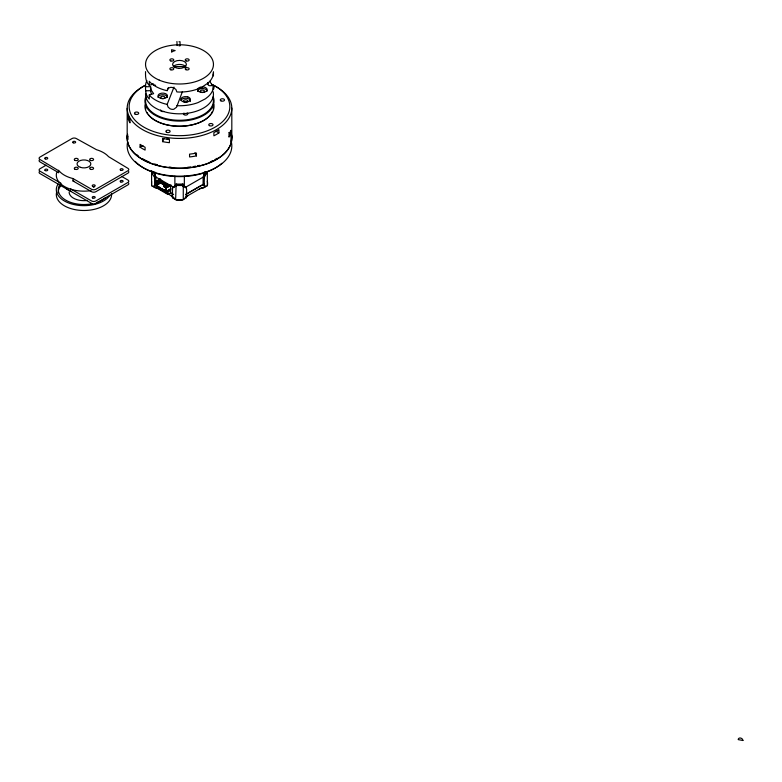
<?xml version="1.0" encoding="UTF-8"?>
<svg xmlns="http://www.w3.org/2000/svg" width="782" height="782" viewBox="0 0 782 782"><rect width="100%" height="100%" fill="white"/><g stroke="black" fill="none" stroke-linecap="round" stroke-linejoin="round"><path stroke-width="1.17" d="M127.183 138.082L127.183 108.346M145.638 86.753L150.545 86.665L151.356 90.321L153.624 93.664L149.284 94.993L149.284 99.021C145.481 95.472 145.384 90.135 145.56 85.326A33.958 19.609 0 0 1 146.908 80.624M153.624 83.987L149.284 85.326L149.284 81.289L150.408 82.569A33.958 19.609 0 0 0 164.904 90.155L167.162 90.663L168.404 87.525M157.935 188.403A6.911 3.988 0 0 0 155.755 188.032L151.581 185.725L151.581 170.759M183.271 186.712L183.271 199.606A28.132 16.246 0 0 1 175.637 199.606L176.145 183.995A26.158 15.102 0 0 0 182.92 183.975L183.271 186.712C183.418 186.81 183.144 184.444 184.923 186.527M199.127 189.166A6.911 3.988 0 0 1 203.164 188.032L207.328 185.725L207.328 171.932M231.814 137.837L231.814 108.102M187.846 195.676A4.936 2.845 0 0 0 186.448 197.328L182.353 200.143A26.158 15.102 0 0 1 176.556 200.143L172.509 197.797L172.509 188.921C171.991 185.178 177.631 187.788 176.145 183.995M185.715 196.986A6.911 3.988 0 0 1 186.448 196.487L200.515 188.364A4.936 2.845 0 0 1 202.587 187.651L204.19 187.533L204.307 177.582L205.314 175.041L207.328 172.822L207.328 171.62M173.692 187.377L175.236 185.657M172.509 188.921L172.558 188.286M204.19 178.579L204.229 178.022M151.581 181.316L151.581 185.725M184.464 198.921L184.484 198.814A6.911 3.988 0 0 1 184.718 198.169M186.409 195.383A4.936 2.854 0 0 1 187.846 193.262L200.515 185.94A4.936 2.854 0 0 1 204.19 185.109L203.076 184.464L203.154 177.015L204.141 174.366L205.94 172.333M182.441 91.582L176.546 107.202L173.819 109.255A5.034 4.008 21.6 0 1 170.065 108.766L168.101 107.085L167.162 104.368L173.995 87.095M162.548 141.63L162.548 138.414A52.316 30.205 0 0 0 169.42 139.47L169.42 142.695A52.316 30.205 0 0 1 162.548 141.63L164.083 138.346M203.789 175.031L204.356 173.995M204.923 175.764L205.236 175.168M204.337 174.093L205.558 172.558M182.92 183.975L182.705 185.754L183.262 185.588M152.07 171.16L151.581 172.822L154.553 177.338L154.719 187.533L155.53 187.553A4.936 2.845 0 0 1 158.394 188.364M151.581 172.822L154.015 171.972M174.327 186.116L176.204 185.754L175.188 185.666M46.177 165.168L39.97 168.756A2.962 1.711 0 0 0 39.97 171.17L61.045 183.34M140.076 147.182L140.076 144.357A52.316 30.205 0 0 0 145.1 147.26L145.1 150.085A52.316 30.205 0 0 1 140.076 147.182L142.93 145.53M170.975 188.941L166.146 191.727L155.55 185.598L155.55 181.571L160.369 178.795M170.975 184.914L165.804 187.895L165.804 191.121L155.892 185.402L155.892 182.177L156.595 181.375L159.939 179.44L160.984 180.046L158.287 181.6M159.587 180.847L160.29 179.645L160.29 180.447M156.595 181.375L157.29 181.776L160.633 180.251L159.939 179.44M155.55 181.571L158.062 183.027L161.405 181.092L166.986 184.317L163.633 186.243L165.804 187.895M161.141 181.541C161.473 180.486 158.932 182.343 159.782 182.323M155.892 182.177L158.062 183.428L161.405 181.492M155.892 185.402L160.29 182.861L168.208 187.436M162.294 181.805C158.824 184.669 163.155 181.111 162.548 182.362M157.426 184.835L160.564 183.027M160.848 182.939L162.597 182.03M162.265 183.457C166.39 181.903 161.385 183.829 162.617 183.956M163.682 184.269C167.807 182.714 162.803 184.65 164.034 184.777M166.537 184.259C164.66 184.249 165.481 186.331 165.139 185.06M163.633 186.654L166.146 185.197M165.804 186.693L169.147 184.757L169.841 185.559L169.147 185.158L165.804 187.094L169.841 185.158M167.475 190.642L170.613 188.824M156.38 186.243L166.429 192.049L170.613 189.635M164.699 190.241L167.817 192.049L170.613 190.437M160.398 187.758L156.38 185.442L156.38 187.778L167.817 194.386L170.613 192.773L173.633 194.513M185.393 187.377L204.043 176.615M185.637 194.483L204.043 183.858M182.705 185.754L183.35 185.588M183.672 186.556C189.097 185.94 185.266 195.686 186.409 197.797M128.16 118.874A52.316 30.205 0 0 0 129.998 122.842L129.998 119.617A52.316 30.205 0 0 1 128.16 115.648L128.16 118.874L130.535 118.512M153.282 172.646L155.022 174.777L155.804 177.348L155.833 184.464L154.719 185.109A4.936 2.854 0 0 1 156.322 185.226M183.271 185.5L175.637 185.5M145.638 90.78L150.545 90.692L150.545 86.665M213.095 87.682L213.437 89.568C216.497 81.426 207.289 89.275 208.012 83.107M178.98 41.769L180.046 41.769L180.046 45.806L178.98 45.806M176.879 105.648L179.293 105.756A33.958 19.609 0 0 0 198.071 102.569L205.47 98.786L208.374 96.46A33.958 19.609 0 0 0 213.437 85.551M207.328 172.822L204.923 171.854M228.549 132.784L230.827 133.136L230.827 130.32A52.316 30.205 0 0 1 228.989 134.279L228.989 137.104A52.316 30.205 0 0 0 230.827 133.136M177.123 45.561L176.928 41.495M167.162 104.368L164.894 103.859A33.958 19.609 0 0 1 150.398 96.274L149.284 94.993M72.98 178.54L71.397 178.13A27.634 15.953 0 0 1 59.315 171.16L39.97 159.489A2.962 1.711 0 0 1 39.97 157.065L72.071 138.531A2.962 1.711 0 0 1 76.265 138.531L96.489 149.704A27.634 15.953 0 0 1 108.561 156.674L127.916 168.345A2.962 1.711 0 0 1 127.916 170.769L95.805 189.303A2.962 1.711 0 0 1 91.621 189.303L72.98 178.54L72.98 180.955L91.621 191.727A2.962 1.711 0 0 0 95.805 191.727L127.916 173.184A2.962 1.711 0 0 0 128.678 171.532M72.98 180.955L74.036 181.229M215.94 131.2L218.911 132.911L218.911 129.695A52.316 30.205 0 0 1 213.887 132.588L213.887 135.814A52.316 30.205 0 0 0 218.911 132.911M154.904 176.458L173.829 187.377M159.587 180.046L169.499 185.764M163.966 183.174L163.663 182.646M165.383 183.995L165.08 183.467M160.584 181.424L169.499 186.566M160.897 182.607L161.2 183.135M166.82 186.429L166.556 185.881L166.859 186.409M165.804 187.094L166.498 187.094M163.633 186.243L166.146 187.7L166.146 191.727M162.412 188.921L164.416 190.085M160.505 189.586L164.015 191.61M164.728 192.02L172.46 196.487A6.911 3.988 0 0 1 173.203 196.986M121.591 176.38L127.916 180.036A2.962 1.711 0 0 1 127.916 182.45L95.805 200.994A2.962 1.711 0 0 1 91.621 200.994L70.536 188.824M58.611 170.251L58.611 172.666L39.97 161.903A2.962 1.711 0 0 1 39.501 159.841M151.64 172.861L151.991 173.135M184.435 185.96L185.197 187.269M149.284 85.326C145.491 81.768 145.384 76.431 145.56 71.621M58.142 172.05L58.611 172.666M209.781 81.318L212.518 85.815M207.631 84.29L207.66 82.775M154.983 174.699L155.237 175.236M194.972 152.744L196.438 155.901A52.316 30.205 0 0 1 189.567 156.957L189.567 154.142A52.316 30.205 0 0 0 196.438 153.077L196.438 155.901M155.286 175.354L155.501 175.95M151.356 94.348L150.545 90.692M186.243 187.797L186.351 188.286M174.454 198.921L174.435 198.814A6.911 3.988 0 0 0 173.78 197.553M154.553 177.338L154.67 177.954M155.716 176.752L155.833 177.778M172.509 197.797L172.304 196.878A4.936 2.845 0 0 0 171.062 195.676M155.794 177.25L155.833 177.876M167.162 90.663L168.091 88.376L170.056 87.476A5.034 4.008 21.6 0 1 173.809 87.965L175.872 89.392L176.879 91.944L179.293 92.061A33.958 19.609 0 0 0 198.071 88.865L202.01 87.134L208.383 82.765A33.958 19.609 0 0 0 213.437 71.846L213.437 75.874A33.958 19.609 0 0 0 213.173 73.977M204.307 172.079L204.307 175.285M184.347 176.243L184.347 186.81M174.875 176.243L174.875 186.81M170.613 185.52L170.613 192.773M167.817 192.049L167.817 194.386M166.429 191.238L166.429 192.049M154.904 172.079L154.904 175.285M173.418 66.519A6.911 3.988 0 0 1 180.007 64.447A6.911 3.988 0 0 1 185.999 67.066M213.173 91.709A33.958 19.609 0 0 1 190.661 112.725A33.958 19.609 0 0 1 150.398 104.329L148.16 101.777A33.958 19.609 0 0 1 145.56 93.381M174.249 66.783A33.958 19.609 0 0 1 185.119 66.812M155.657 85.316A4.79 2.766 0 0 1 152.637 84.124M158.003 97.457A4.741 2.737 0 0 1 162.734 94.72A4.741 2.737 0 0 1 167.475 97.457M180.945 100.409A4.79 2.766 0 0 1 186.615 98.268A4.79 2.766 0 0 1 190.319 101.543M202.108 86.919A4.79 2.766 0 0 1 207.152 89.891A4.79 2.766 0 0 1 201.394 92.384L200.221 92.149A4.79 2.766 0 0 1 198.804 87.838M199.752 87.369A4.79 2.766 0 0 1 200.876 87.056M197.592 91.445A4.79 2.766 0 0 1 202.108 88.532A4.79 2.766 0 0 1 207.152 91.142M213.926 104.583A34.545 19.951 0 0 1 179.752 126.176A34.545 19.951 0 0 1 145.022 104.886M213.388 107.896A33.958 19.609 0 0 1 213.203 109.069M212.46 111.396A33.958 19.609 0 0 1 211.238 113.664M210.456 114.759A33.958 19.609 0 0 1 179.489 126.313A33.958 19.609 0 0 1 148.531 114.759M147.739 113.664A33.958 19.609 0 0 1 147.075 112.54M145.784 109.069A33.958 19.609 0 0 1 145.599 107.896M213.339 97.144A34.545 19.951 0 0 1 179.752 121.093A34.545 19.951 0 0 1 145.55 97.437M212.89 97.134A33.958 19.609 0 0 1 179.489 120.272A33.958 19.609 0 0 1 146.087 97.134M187.181 113.048A2.121 1.222 0 0 1 187.123 114.739A2.121 1.222 0 0 1 184.181 114.778A2.121 1.222 0 0 1 184.005 113.077M163.839 111.386A2.121 1.222 0 0 1 161.434 111.298A2.121 1.222 0 0 1 160.711 109.969M169.059 138.893A2.121 1.222 0 0 1 166.937 138.893M211.59 84.368A52.316 30.205 0 0 1 218.794 128.16A52.316 30.205 0 0 1 142.647 129.665A52.316 30.205 0 0 1 144.65 85.697M211.785 84.309A50.341 29.061 0 0 1 216.634 126.225A50.341 29.061 0 0 1 143.898 127.163A50.341 29.061 0 0 1 145.52 85.16M231.404 134.201A52.316 30.205 0 0 1 179.704 168.169A52.316 30.205 0 0 1 127.534 134.445M231.149 136A51.817 29.921 0 0 1 231.032 141.464M147.387 161.845A51.817 29.921 0 0 1 144.963 160.672M127.73 139.822A51.817 29.921 0 0 1 127.808 136.166M231.286 141.669A52.316 30.205 0 0 1 179.889 176.155A52.316 30.205 0 0 1 127.603 142.119M221.834 163.291A50.341 29.061 0 0 1 135.218 161.385M231.286 133.849A52.316 30.205 0 0 1 179.889 168.335A52.316 30.205 0 0 1 127.603 134.299M231.149 135.266A51.817 29.921 0 0 1 231.081 140.633M217.22 158.247A51.817 29.921 0 0 1 215.03 159.508M212.714 160.701A51.817 29.921 0 0 1 210.27 161.806M199.508 165.325A51.817 29.921 0 0 1 197.592 165.764M195.637 166.165A51.817 29.921 0 0 1 193.662 166.507M190.652 166.947A51.817 29.921 0 0 1 187.602 167.28M171.141 167.26A51.817 29.921 0 0 1 169.108 167.035M157.368 164.777A51.817 29.921 0 0 1 154.601 163.966M149.352 162.07A51.817 29.921 0 0 1 142.314 158.57M138.267 155.853A51.817 29.921 0 0 1 136.469 154.396M127.749 139.294A51.817 29.921 0 0 1 127.798 135.716M205.588 185.823A26.158 15.102 0 0 1 205.451 186.8M153.458 186.8A26.158 15.102 0 0 1 153.331 185.823M158.922 188.745A6.911 3.988 0 0 1 159.792 189.166M171.062 193.262A4.936 2.854 0 0 1 172.509 195.383M207.328 181.316A28.132 16.246 0 0 1 207.328 185.725M183.184 184.826A27.634 15.953 0 0 1 175.764 184.826M91.093 190.613A27.634 15.953 0 0 1 56.646 172.705M93.332 187.269A1.476 0.85 0 0 1 94.094 187.269M71.162 191.277A22.707 13.108 0 0 1 66.45 188.794M39.501 171.522A2.962 1.711 0 0 0 39.97 173.584L91.621 203.408A2.962 1.711 0 0 0 95.805 203.408L127.916 184.875A2.962 1.711 0 0 0 128.678 183.223M109.744 195.422A27.634 15.953 0 0 1 74.036 204.601A27.634 15.953 0 0 1 58.142 183.985M111.543 193.711A27.634 15.953 0 0 1 82.491 210.475A27.634 15.953 0 0 1 56.646 192.049M58.308 192.9A25.659 14.819 0 0 1 61.074 185.402M105.462 197.778A25.659 14.819 0 0 1 96.382 202.665M92.296 203.721A25.659 14.819 0 0 1 65.483 199.996A25.659 14.819 0 0 1 59.979 184.396M87.584 200.407A14.809 8.553 0 0 1 69.139 191.961M172.118 51.612L171.59 52.179L171.59 49.716L175.148 50.566L172.118 51.612M163.966 182.773L162.265 183.75L164.015 182.851M165.383 183.594L163.682 184.572L165.422 183.662M167.954 185.07L168.208 185.627L167.954 185.07M178.98 68.366L176.928 68.093A6.911 3.988 0 0 1 174.699 61.524A6.911 3.988 0 0 1 185.999 63.039A6.911 3.988 0 0 1 178.98 68.366M742.9 740.505L738.218 739.606A2.463 1.916 30 0 1 740.554 738.042A2.463 1.916 30 0 1 742.9 740.505M187.788 96.9L186.615 96.665A4.79 2.766 0 0 0 180.974 99.998A4.79 2.766 0 0 0 188.589 101.543A4.79 2.766 0 0 0 187.788 96.9M161.512 98.483L160.369 98.209A4.741 2.737 0 0 1 160.017 93.605A4.741 2.737 0 0 1 167.407 95.365A4.741 2.737 0 0 1 161.512 98.483M159.245 80.126A33.958 19.609 0 0 0 213.232 66.646A33.958 19.609 0 0 0 166.009 46.392A33.958 19.609 0 0 0 159.245 80.126M185.823 69.657A1.975 1.144 0 0 0 189.097 69.09A1.975 1.144 0 0 0 186.605 67.731A1.975 1.144 0 0 0 185.823 69.657M186.096 60.918A1.975 1.144 0 0 0 189.146 60.019A1.975 1.144 0 0 0 186.282 58.943A1.975 1.144 0 0 0 186.096 60.918M170.828 60.947A1.975 1.144 0 0 0 173.79 59.96A1.975 1.144 0 0 0 170.828 58.973A1.975 1.144 0 0 0 170.828 60.947M170.828 69.813A1.975 1.144 0 0 0 173.79 68.826A1.975 1.144 0 0 0 170.828 67.839A1.975 1.144 0 0 0 170.828 69.813M200.964 92.208A2.121 1.222 0 0 0 204.454 91.543A2.121 1.222 0 0 0 201.707 90.126A2.121 1.222 0 0 0 200.964 92.208M161.327 98.366A2.121 1.222 0 0 0 164.816 97.711A2.121 1.222 0 0 0 162.079 96.294A2.121 1.222 0 0 0 161.327 98.366M184.22 101.895A2.121 1.222 0 0 0 187.709 101.23A2.121 1.222 0 0 0 184.972 99.813A2.121 1.222 0 0 0 184.22 101.895M135.09 114.113A2.121 1.222 0 0 0 138.639 113.566A2.121 1.222 0 0 0 136.039 112.061A2.121 1.222 0 0 0 135.09 114.113M166.498 132.246A2.121 1.222 0 0 0 170.046 131.699A2.121 1.222 0 0 0 167.446 130.193A2.121 1.222 0 0 0 166.498 132.246M220.895 100.839A2.121 1.222 0 0 0 224.454 100.291A2.121 1.222 0 0 0 221.853 98.786A2.121 1.222 0 0 0 220.895 100.839M209.4 125.609A2.121 1.222 0 0 0 212.948 125.061A2.121 1.222 0 0 0 210.358 123.556A2.121 1.222 0 0 0 209.4 125.609M92.667 186.282A1.476 0.85 0 0 0 95.14 185.901A1.476 0.85 0 0 0 93.332 184.855A1.476 0.85 0 0 0 92.667 186.282M120.751 170.251A1.476 0.85 0 0 0 123.106 169.655A1.476 0.85 0 0 0 121.034 168.775A1.476 0.85 0 0 0 120.751 170.251M73.176 142.793A1.476 0.85 0 0 0 75.619 142.334A1.476 0.85 0 0 0 73.713 141.346A1.476 0.85 0 0 0 73.176 142.793M45.2 158.883A1.476 0.85 0 0 0 47.682 158.492A1.476 0.85 0 0 0 45.864 157.446A1.476 0.85 0 0 0 45.2 158.883M80.37 167.328A6.911 3.988 0 0 0 90.849 163.995A6.911 3.988 0 0 0 80.605 160.427A6.911 3.988 0 0 0 80.37 167.328M90.223 160.29A1.975 1.144 0 0 0 93.527 159.782A1.975 1.144 0 0 0 91.103 158.384A1.975 1.144 0 0 0 90.223 160.29M74.867 160.29A1.975 1.144 0 0 0 78.171 159.782A1.975 1.144 0 0 0 75.746 158.384A1.975 1.144 0 0 0 74.867 160.29M74.867 169.156A1.975 1.144 0 0 0 78.171 168.648A1.975 1.144 0 0 0 75.746 167.25A1.975 1.144 0 0 0 74.867 169.156M90.565 169.313A1.975 1.144 0 0 0 93.586 168.394A1.975 1.144 0 0 0 90.702 167.338A1.975 1.144 0 0 0 90.565 169.313M120.829 181.962A1.476 0.85 0 0 0 123.106 181.287A1.476 0.85 0 0 0 120.956 180.486A1.476 0.85 0 0 0 120.829 181.962M92.765 198.022A1.476 0.85 0 0 0 95.169 197.504A1.476 0.85 0 0 0 93.195 196.565A1.476 0.85 0 0 0 92.765 198.022M45.2 170.564A1.476 0.85 0 0 0 47.682 170.183A1.476 0.85 0 0 0 45.864 169.137A1.476 0.85 0 0 0 45.2 170.564"/></g></svg>
